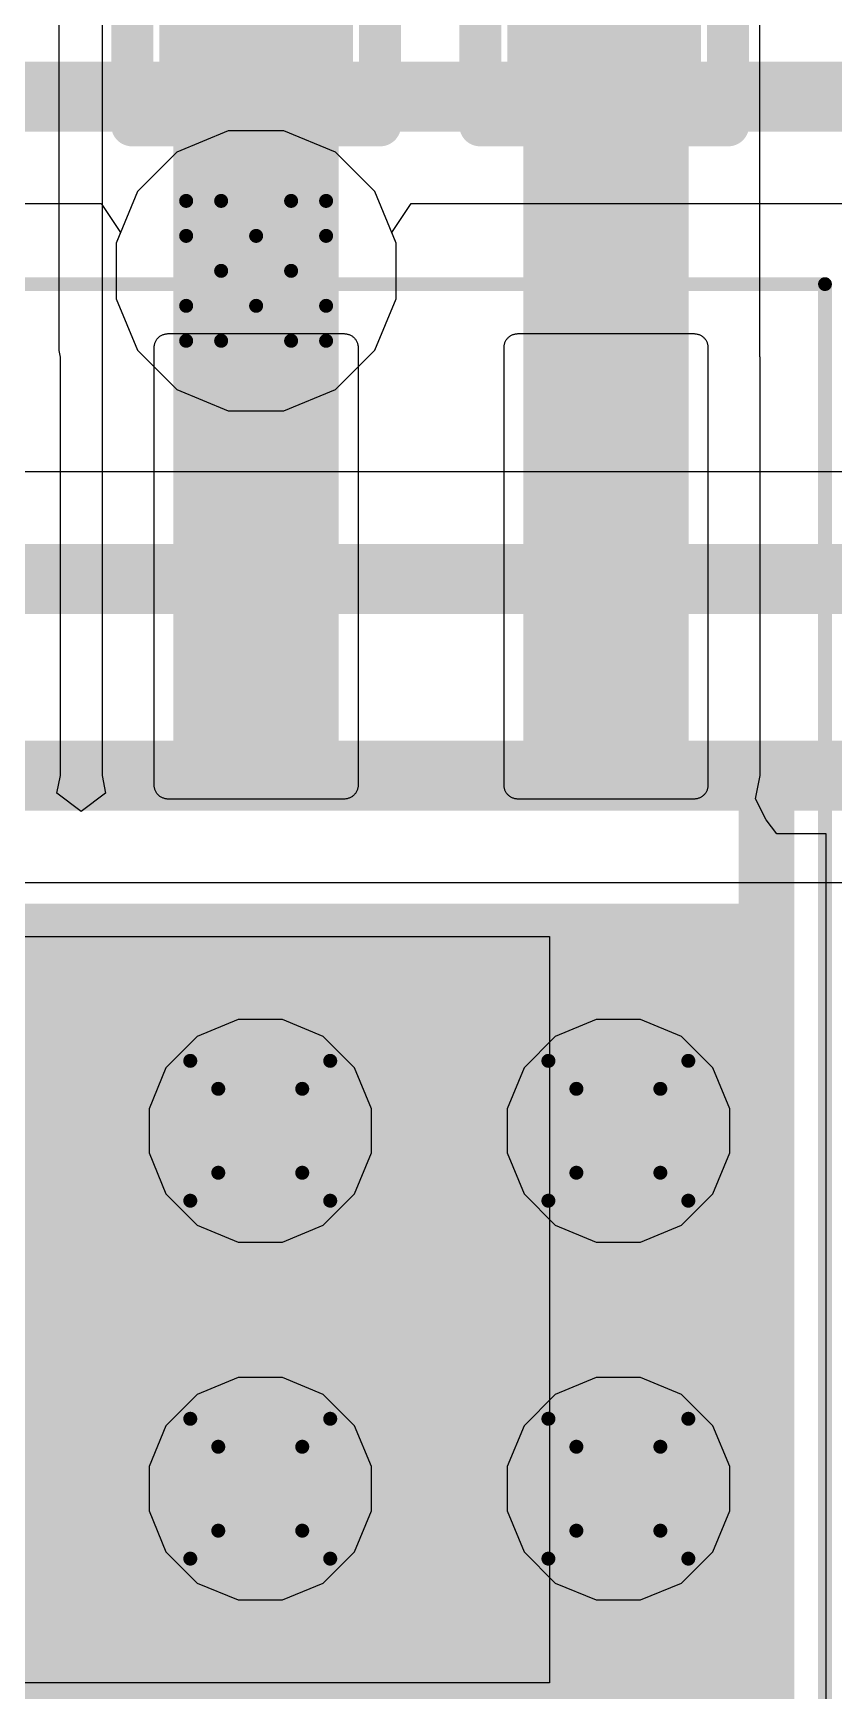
# Model space of a CAD drawing. Header units: inches. Extents: x -0.5 to 14, y -0.2 to 4.7.
# Drawn here: x 0.2917 to 0.4062, y 0.871 to 1.108 of the extents above; entities that cross this region are included whole.
import ezdxf

# ---------------------------------------------------------------- set-up
doc = ezdxf.new("R2010")
doc.units = ezdxf.units.IN
doc.header["$MEASUREMENT"] = 0
for name, color, linetype in [('Bottom Layer', 5, 'Continuous'), ('Bottom Solder', 6, 'Continuous'), ('Drill Drawing', 1, 'Continuous'), ('GND', 16, 'Continuous'), ('Mechanical 13', 56, 'Continuous'), ('Mechanical 15', 56, 'Continuous'), ('Multi-Layer', 9, 'Continuous'), ('Pad Holes', 156, 'Continuous'), ('POWER', 76, 'Continuous'), ('Top Layer', 1, 'Continuous'), ('Top Overlay', 2, 'Continuous'), ('Top Paste', 8, 'Continuous'), ('Top Solder', 216, 'Continuous'), ('Via Holes', 16, 'Continuous')]:
    doc.layers.add(name, color=color, linetype=linetype)

# ---------------------------------------------------------------- blocks, each defined once
blk = doc.blocks.new('C_0402_L_29')
at = {"layer": 'Top Layer'}
for points in [[(-0.02559, 0.00984), (-0.00984, 0.00984), (-0.00984, -0.00984), (-0.02559, -0.00984)], [(0.00984, 0.00984), (0.02559, 0.00984), (0.02559, -0.00985), (0.00984, -0.00985)]]:
    blk.add_hatch(color=1, dxfattribs=at).paths.add_polyline_path(points)
at = {"layer": 'Top Paste'}
for points in [[(-0.02559, 0.00984), (-0.00984, 0.00984), (-0.00984, -0.00984), (-0.02559, -0.00984)], [(0.00984, 0.00984), (0.02559, 0.00984), (0.02559, -0.00985), (0.00984, -0.00985)]]:
    blk.add_hatch(color=8, dxfattribs=at).paths.add_polyline_path(points)
at = {"layer": 'Top Solder'}
for points in [[(-0.02959, 0.01384), (-0.00584, 0.01384), (-0.00584, -0.01384), (-0.02959, -0.01384)], [(0.00584, 0.01384), (0.02959, 0.01384), (0.02959, -0.01385), (0.00584, -0.01385)]]:
    blk.add_hatch(color=216, dxfattribs=at).paths.add_polyline_path(points)
at = {"layer": 'Mechanical 15', "const_width": 0.001}
for points in [[(0, 0.00787), (0, -0.00787)], [(-0.00787, 0), (0.00787, 0)]]:
    blk.add_lwpolyline(points, dxfattribs=at)
at = {"layer": 'Mechanical 15'}
for points, const_width in [([(-0.00025, 0.00787, 1), (0.00025, 0.00787, 1)], 0.0005), ([(0.005, 0, 1), (-0.005, 0, 1)], 0.001), ([(-0.00812, 0, 1), (-0.00762, 0, 1)], 0.0005), ([(-0.00525, 0, 1), (-0.00475, 0, 1)], 0.0005), ([(0.00475, 0, 1), (0.00525, 0, 1)], 0.0005), ([(0.00762, 0, 1), (0.00812, 0, 1)], 0.0005), ([(-0.00025, -0.00787, 1), (0.00025, -0.00787, 1)], 0.0005)]:
    blk.add_lwpolyline(points, format="xyb", close=True, dxfattribs=dict(at, const_width=const_width))
at = {"layer": 'Top Overlay', "const_width": 0.006}
for points in [[(-0.03346, 0.01771), (-0.01, 0.01771)], [(-0.03346, 0.01771), (-0.03346, -0.01771)], [(0.01, 0.01771), (0.03346, 0.01771)], [(0.03346, 0.01771), (0.03346, -0.01772)], [(0, 0.006), (0, -0.006)], [(-0.03346, -0.01771), (-0.01, -0.01771)], [(-0.03346, -0.01771), (-0.03345, -0.01772)], [(0.01, -0.01771), (0.03346, -0.01771)]]:
    blk.add_lwpolyline(points, dxfattribs=at)
at = {"layer": 'Top Overlay', "const_width": 0.003}
for points in [[(-0.03496, 0.01771, 1), (-0.03196, 0.01771, 1)], [(-0.03496, 0.01771, 1), (-0.03196, 0.01771, 1)], [(-0.0115, 0.01771, 1), (-0.0085, 0.01771, 1)], [(0.0085, 0.01771, 1), (0.0115, 0.01771, 1)], [(0.03196, 0.01771, 1), (0.03496, 0.01771, 1)], [(0.03196, 0.01771, 1), (0.03496, 0.01771, 1)], [(-0.0015, 0.006, 1), (0.0015, 0.006, 1)], [(-0.0015, -0.006, 1), (0.0015, -0.006, 1)], [(-0.03496, -0.01771, 1), (-0.03196, -0.01771, 1)], [(-0.03496, -0.01771, 1), (-0.03196, -0.01771, 1)], [(-0.03496, -0.01771, 1), (-0.03196, -0.01771, 1)], [(-0.03495, -0.01772, 1), (-0.03195, -0.01772, 1)], [(-0.0115, -0.01771, 1), (-0.0085, -0.01771, 1)], [(0.0085, -0.01771, 1), (0.0115, -0.01771, 1)], [(0.03196, -0.01771, 1), (0.03496, -0.01771, 1)], [(0.03196, -0.01772, 1), (0.03496, -0.01772, 1)]]:
    blk.add_lwpolyline(points, format="xyb", close=True, dxfattribs=at)
blk = doc.blocks.new('VREG_LM5017MR_NOPB_30')
at = {"layer": 'Bottom Layer'}
h = blk.add_hatch(color=5, dxfattribs=at)
edge = h.paths.add_edge_path()
edge.add_arc((-0.02559, 0.07677), 0.00591, 0, 360)
h = blk.add_hatch(color=5, dxfattribs=at)
edge = h.paths.add_edge_path()
edge.add_arc((0.02559, 0.07677), 0.00591, 0, 360)
h = blk.add_hatch(color=5, dxfattribs=at)
edge = h.paths.add_edge_path()
edge.add_arc((-0.02559, 0.02559), 0.00591, 0, 360)
h = blk.add_hatch(color=5, dxfattribs=at)
edge = h.paths.add_edge_path()
edge.add_arc((0.02559, 0.02559), 0.00591, 0, 360)
at = {"layer": 'Bottom Solder'}
h = blk.add_hatch(color=6, dxfattribs=at)
edge = h.paths.add_edge_path()
edge.add_arc((-0.02559, 0.07677), 0.00991, 0, 360)
h = blk.add_hatch(color=6, dxfattribs=at)
edge = h.paths.add_edge_path()
edge.add_arc((0.02559, 0.07677), 0.00991, 0, 360)
h = blk.add_hatch(color=6, dxfattribs=at)
edge = h.paths.add_edge_path()
edge.add_arc((-0.02559, 0.02559), 0.00991, 0, 360)
h = blk.add_hatch(color=6, dxfattribs=at)
edge = h.paths.add_edge_path()
edge.add_arc((0.02559, 0.02559), 0.00991, 0, 360)
at = {"layer": 'GND'}
h = blk.add_hatch(color=16, dxfattribs=at)
edge = h.paths.add_edge_path()
edge.add_arc((-0.02559, 0.07677), 0.00591, 0, 360)
h = blk.add_hatch(color=16, dxfattribs=at)
edge = h.paths.add_edge_path()
edge.add_arc((0.02559, 0.07677), 0.00591, 0, 360)
h = blk.add_hatch(color=16, dxfattribs=at)
edge = h.paths.add_edge_path()
edge.add_arc((-0.02559, 0.02559), 0.00591, 0, 360)
h = blk.add_hatch(color=16, dxfattribs=at)
edge = h.paths.add_edge_path()
edge.add_arc((0.02559, 0.02559), 0.00591, 0, 360)
at = {"layer": 'Multi-Layer'}
h = blk.add_hatch(color=9, dxfattribs=at)
edge = h.paths.add_edge_path()
edge.add_arc((-0.02559, 0.07677), 0.00591, 0, 360)
h = blk.add_hatch(color=9, dxfattribs=at)
edge = h.paths.add_edge_path()
edge.add_arc((0.02559, 0.07677), 0.00591, 0, 360)
h = blk.add_hatch(color=9, dxfattribs=at)
edge = h.paths.add_edge_path()
edge.add_arc((-0.02559, 0.02559), 0.00591, 0, 360)
h = blk.add_hatch(color=9, dxfattribs=at)
edge = h.paths.add_edge_path()
edge.add_arc((0.02559, 0.02559), 0.00591, 0, 360)
at = {"layer": 'Pad Holes'}
h = blk.add_hatch(color=7, dxfattribs=at)
edge = h.paths.add_edge_path()
edge.add_arc((-0.02559, 0.07677), 0.00394, 0, 360)
h = blk.add_hatch(color=7, dxfattribs=at)
edge = h.paths.add_edge_path()
edge.add_arc((0.02559, 0.07677), 0.00394, 0, 360)
h = blk.add_hatch(color=7, dxfattribs=at)
edge = h.paths.add_edge_path()
edge.add_arc((-0.02559, 0.02559), 0.00394, 0, 360)
h = blk.add_hatch(color=7, dxfattribs=at)
edge = h.paths.add_edge_path()
edge.add_arc((0.02559, 0.02559), 0.00394, 0, 360)
at = {"layer": 'POWER'}
h = blk.add_hatch(color=76, dxfattribs=at)
edge = h.paths.add_edge_path()
edge.add_arc((-0.02559, 0.07677), 0.00591, 0, 360)
h = blk.add_hatch(color=76, dxfattribs=at)
edge = h.paths.add_edge_path()
edge.add_arc((0.02559, 0.07677), 0.00591, 0, 360)
h = blk.add_hatch(color=76, dxfattribs=at)
edge = h.paths.add_edge_path()
edge.add_arc((-0.02559, 0.02559), 0.00591, 0, 360)
h = blk.add_hatch(color=76, dxfattribs=at)
edge = h.paths.add_edge_path()
edge.add_arc((0.02559, 0.02559), 0.00591, 0, 360)
at = {"layer": 'Top Layer'}
blk.add_hatch(color=1, dxfattribs=at).paths.add_polyline_path([(-0.05807, 0.09646), (0.05807, 0.09646), (0.05807, -0.09646), (-0.05807, -0.09646)])
h = blk.add_hatch(color=1, dxfattribs=at)
edge = h.paths.add_edge_path()
edge.add_arc((-0.13622, 0.08622), 0.000591, 90, 180)
edge.add_line((-0.13681, 0.08622), (-0.13681, 0.06378))
edge.add_arc((-0.13622, 0.06378), 0.000591, 180, 270)
edge.add_line((-0.13622, 0.06319), (-0.07638, 0.06319))
edge.add_arc((-0.07638, 0.06378), 0.000591, 270, 360)
edge.add_line((-0.07579, 0.06378), (-0.07579, 0.08622))
edge.add_arc((-0.07638, 0.08622), 0.000591, 0, 90)
edge.add_line((-0.07638, 0.08681), (-0.13622, 0.08681))
h = blk.add_hatch(color=1, dxfattribs=at)
edge = h.paths.add_edge_path()
edge.add_arc((-0.02559, 0.07677), 0.00591, 0, 360)
h = blk.add_hatch(color=1, dxfattribs=at)
edge = h.paths.add_edge_path()
edge.add_arc((0.02559, 0.07677), 0.00591, 0, 360)
h = blk.add_hatch(color=1, dxfattribs=at)
edge = h.paths.add_edge_path()
edge.add_arc((-0.13622, 0.03622), 0.000591, 90, 180)
edge.add_line((-0.13681, 0.03622), (-0.13681, 0.01378))
edge.add_arc((-0.13622, 0.01378), 0.000591, 180, 270)
edge.add_line((-0.13622, 0.01319), (-0.07638, 0.01319))
edge.add_arc((-0.07638, 0.01378), 0.000591, 270, 360)
edge.add_line((-0.07579, 0.01378), (-0.07579, 0.03622))
edge.add_arc((-0.07638, 0.03622), 0.000591, 0, 90)
edge.add_line((-0.07638, 0.03681), (-0.13622, 0.03681))
h = blk.add_hatch(color=1, dxfattribs=at)
edge = h.paths.add_edge_path()
edge.add_arc((-0.02559, 0.02559), 0.00591, 0, 360)
h = blk.add_hatch(color=1, dxfattribs=at)
edge = h.paths.add_edge_path()
edge.add_arc((0.02559, 0.02559), 0.00591, 0, 360)
at = {"layer": 'Top Paste'}
h = blk.add_hatch(color=8, dxfattribs=at)
edge = h.paths.add_edge_path()
edge.add_arc((-0.13622, 0.08622), 0.000591, 90, 180)
edge.add_line((-0.13681, 0.08622), (-0.13681, 0.06378))
edge.add_arc((-0.13622, 0.06378), 0.000591, 180, 270)
edge.add_line((-0.13622, 0.06319), (-0.07638, 0.06319))
edge.add_arc((-0.07638, 0.06378), 0.000591, 270, 360)
edge.add_line((-0.07579, 0.06378), (-0.07579, 0.08622))
edge.add_arc((-0.07638, 0.08622), 0.000591, 0, 90)
edge.add_line((-0.07638, 0.08681), (-0.13622, 0.08681))
h = blk.add_hatch(color=8, dxfattribs=at)
edge = h.paths.add_edge_path()
edge.add_arc((-0.13622, 0.03622), 0.000591, 90, 180)
edge.add_line((-0.13681, 0.03622), (-0.13681, 0.01378))
edge.add_arc((-0.13622, 0.01378), 0.000591, 180, 270)
edge.add_line((-0.13622, 0.01319), (-0.07638, 0.01319))
edge.add_arc((-0.07638, 0.01378), 0.000591, 270, 360)
edge.add_line((-0.07579, 0.01378), (-0.07579, 0.03622))
edge.add_arc((-0.07638, 0.03622), 0.000591, 0, 90)
edge.add_line((-0.07638, 0.03681), (-0.13622, 0.03681))
at = {"layer": 'Top Solder'}
h = blk.add_hatch(color=216, dxfattribs=at)
edge = h.paths.add_edge_path()
edge.add_arc((-0.02559, 0.07677), 0.00991, 0, 360)
h = blk.add_hatch(color=216, dxfattribs=at)
edge = h.paths.add_edge_path()
edge.add_arc((0.02559, 0.07677), 0.00991, 0, 360)
h = blk.add_hatch(color=216, dxfattribs=at)
edge = h.paths.add_edge_path()
edge.add_arc((-0.02559, 0.02559), 0.00991, 0, 360)
h = blk.add_hatch(color=216, dxfattribs=at)
edge = h.paths.add_edge_path()
edge.add_arc((0.02559, 0.02559), 0.00991, 0, 360)
at = {"layer": 'Mechanical 13', "const_width": 0.005}
for points in [[(-0.07677, -0.09646), (-0.07677, 0.09646)], [(0.07677, 0.09646), (-0.07677, 0.09646)]]:
    blk.add_lwpolyline(points, dxfattribs=at)
at = {"layer": 'Mechanical 13'}
for points, const_width in [([(-0.07802, 0.09646, 1), (-0.07552, 0.09646, 1)], 0.0025), ([(-0.07802, 0.09646, 1), (-0.07552, 0.09646, 1)], 0.0025), ([(-0.14842, 0.0751, 1), (-0.15629, 0.0751, 1)], 0.00787), ([(-0.15826, 0.0751, 1), (-0.15432, 0.0751, 1)], 0.00394), ([(-0.15039, 0.0751, 1), (-0.14645, 0.0751, 1)], 0.00394)]:
    blk.add_lwpolyline(points, format="xyb", close=True, dxfattribs=dict(at, const_width=const_width))
at = {"layer": 'Mechanical 15', "const_width": 0.00197}
for points in [[(0.14665, 0.1063), (-0.14665, 0.1063)], [(-0.14665, -0.1063), (-0.14665, 0.1063)]]:
    blk.add_lwpolyline(points, dxfattribs=at)
at = {"layer": 'Mechanical 15', "const_width": 0.000984}
blk.add_lwpolyline([(-0.14715, 0.1063, 1), (-0.14616, 0.1063, 1)], format="xyb", close=True, dxfattribs=at)
blk.add_lwpolyline([(-0.14715, 0.1063, 1), (-0.14616, 0.1063, 1)], format="xyb", close=True, dxfattribs=at)
at = {"layer": 'Top Overlay', "const_width": 0.005}
blk.add_lwpolyline([(0.07677, 0.09941), (-0.07677, 0.09941)], dxfattribs=at)
at = {"layer": 'Top Overlay'}
for points, const_width in [([(-0.07802, 0.09941, 1), (-0.07552, 0.09941, 1)], 0.0025), ([(-0.14842, 0.0751, 1), (-0.15629, 0.0751, 1)], 0.00787), ([(-0.15826, 0.0751, 1), (-0.15432, 0.0751, 1)], 0.00394), ([(-0.15039, 0.0751, 1), (-0.14645, 0.0751, 1)], 0.00394)]:
    blk.add_lwpolyline(points, format="xyb", close=True, dxfattribs=dict(at, const_width=const_width))
at = {"layer": 'Top Paste'}
for p, q in [((-0.05335, -0.06693), (-0.05335, 0.06693)), ((-0.05335, 0.06693), (0.05335, 0.06693)), ((0.05335, 0.06693), (0.05335, -0.06693))]:
    blk.add_line(p, q, dxfattribs=at)
at = {"layer": 'Top Solder'}
for p, q in [((-0.13957, 0.0876), (-0.13956, 0.0877)), ((-0.13956, 0.0878), (-0.13954, 0.08791)), ((-0.13956, 0.0877), (-0.13956, 0.0878)), ((-0.13954, 0.08791), (-0.13952, 0.08801)), ((-0.13952, 0.08801), (-0.1395, 0.08811)), ((-0.1395, 0.08811), (-0.13947, 0.08821)), ((-0.13947, 0.08821), (-0.13944, 0.0883)), ((-0.13944, 0.0883), (-0.1394, 0.0884)), ((-0.1394, 0.0884), (-0.13935, 0.08849)), ((-0.13935, 0.08849), (-0.1393, 0.08858)), ((-0.1393, 0.08858), (-0.13925, 0.08867)), ((-0.13925, 0.08867), (-0.13919, 0.08876)), ((-0.13919, 0.08876), (-0.13913, 0.08884)), ((-0.13913, 0.08884), (-0.13906, 0.08892)), ((-0.13906, 0.08892), (-0.13899, 0.08899)), ((-0.13899, 0.08899), (-0.13892, 0.08906)), ((-0.13892, 0.08906), (-0.13884, 0.08913)), ((-0.13884, 0.08913), (-0.13876, 0.08919)), ((-0.13876, 0.08919), (-0.13867, 0.08925)), ((-0.13867, 0.08925), (-0.13858, 0.0893)), ((-0.13858, 0.0893), (-0.13849, 0.08935)), ((-0.13849, 0.08935), (-0.1384, 0.0894)), ((-0.1384, 0.0894), (-0.1383, 0.08944)), ((-0.1383, 0.08944), (-0.13821, 0.08947)), ((-0.13821, 0.08947), (-0.13811, 0.0895)), ((-0.13811, 0.0895), (-0.13801, 0.08952)), ((-0.13801, 0.08952), (-0.13791, 0.08954)), ((-0.13791, 0.08954), (-0.1378, 0.08956)), ((-0.1378, 0.08956), (-0.1377, 0.08956)), ((-0.1377, 0.08956), (-0.1376, 0.08957)), ((-0.1376, 0.08957), (-0.075, 0.08957)), ((-0.075, 0.08957), (-0.0749, 0.08956)), ((-0.0749, 0.08956), (-0.07479, 0.08956)), ((-0.07479, 0.08956), (-0.07469, 0.08954)), ((-0.07469, 0.08954), (-0.07459, 0.08952)), ((-0.07459, 0.08952), (-0.07449, 0.0895)), ((-0.07449, 0.0895), (-0.07439, 0.08947)), ((-0.07439, 0.08947), (-0.07429, 0.08944)), ((-0.07429, 0.08944), (-0.0742, 0.0894)), ((-0.0742, 0.0894), (-0.07411, 0.08935)), ((-0.07411, 0.08935), (-0.07402, 0.0893)), ((-0.07402, 0.0893), (-0.07393, 0.08925)), ((-0.07393, 0.08925), (-0.07384, 0.08919)), ((-0.07384, 0.08919), (-0.07376, 0.08913)), ((-0.07376, 0.08913), (-0.07368, 0.08906)), ((-0.07368, 0.08906), (-0.07361, 0.08899)), ((-0.07361, 0.08899), (-0.07354, 0.08892)), ((-0.07354, 0.08892), (-0.07347, 0.08884)), ((-0.07347, 0.08884), (-0.07341, 0.08876)), ((-0.07341, 0.08876), (-0.07335, 0.08867)), ((-0.07335, 0.08867), (-0.0733, 0.08858)), ((-0.0733, 0.08858), (-0.07325, 0.08849)), ((-0.07325, 0.08849), (-0.0732, 0.0884)), ((-0.0732, 0.0884), (-0.07316, 0.0883)), ((-0.07316, 0.0883), (-0.07313, 0.08821)), ((-0.07313, 0.08821), (-0.0731, 0.08811)), ((-0.0731, 0.08811), (-0.07307, 0.08801)), ((-0.07307, 0.08801), (-0.07306, 0.08791)), ((-0.07306, 0.08791), (-0.07304, 0.0878)), ((-0.07304, 0.0878), (-0.07303, 0.0877)), ((-0.07303, 0.0877), (-0.07303, 0.0876)), ((-0.13957, 0.0624), (-0.13957, 0.0876)), ((-0.07303, 0.0876), (-0.07303, 0.0624)), ((-0.05335, -0.06693), (-0.05335, 0.06693)), ((-0.05335, 0.06693), (0.05335, 0.06693)), ((0.05335, 0.06693), (0.05335, -0.06693)), ((-0.13956, 0.0623), (-0.13957, 0.0624)), ((-0.13956, 0.0622), (-0.13956, 0.0623)), ((-0.13954, 0.06209), (-0.13956, 0.0622)), ((-0.13952, 0.06199), (-0.13954, 0.06209)), ((-0.1395, 0.06189), (-0.13952, 0.06199)), ((-0.13947, 0.06179), (-0.1395, 0.06189)), ((-0.13944, 0.0617), (-0.13947, 0.06179)), ((-0.1394, 0.0616), (-0.13944, 0.0617)), ((-0.07316, 0.0617), (-0.0732, 0.0616)), ((-0.07313, 0.06179), (-0.07316, 0.0617)), ((-0.0731, 0.06189), (-0.07313, 0.06179)), ((-0.07307, 0.06199), (-0.0731, 0.06189)), ((-0.07306, 0.06209), (-0.07307, 0.06199)), ((-0.07304, 0.0622), (-0.07306, 0.06209)), ((-0.07303, 0.0623), (-0.07304, 0.0622)), ((-0.07303, 0.0624), (-0.07303, 0.0623)), ((-0.13935, 0.06151), (-0.1394, 0.0616)), ((-0.1393, 0.06142), (-0.13935, 0.06151)), ((-0.13925, 0.06133), (-0.1393, 0.06142)), ((-0.13919, 0.06124), (-0.13925, 0.06133)), ((-0.13913, 0.06116), (-0.13919, 0.06124)), ((-0.13906, 0.06108), (-0.13913, 0.06116)), ((-0.13899, 0.06101), (-0.13906, 0.06108)), ((-0.13892, 0.06094), (-0.13899, 0.06101)), ((-0.13884, 0.06087), (-0.13892, 0.06094)), ((-0.13876, 0.06081), (-0.13884, 0.06087)), ((-0.13867, 0.06075), (-0.13876, 0.06081)), ((-0.13858, 0.0607), (-0.13867, 0.06075)), ((-0.13849, 0.06065), (-0.13858, 0.0607)), ((-0.1384, 0.0606), (-0.13849, 0.06065)), ((-0.1383, 0.06056), (-0.1384, 0.0606)), ((-0.13821, 0.06053), (-0.1383, 0.06056)), ((-0.13811, 0.0605), (-0.13821, 0.06053)), ((-0.13801, 0.06048), (-0.13811, 0.0605)), ((-0.13791, 0.06046), (-0.13801, 0.06048)), ((-0.1378, 0.06044), (-0.13791, 0.06046)), ((-0.1377, 0.06044), (-0.1378, 0.06044)), ((-0.1376, 0.06043), (-0.1377, 0.06044)), ((-0.075, 0.06043), (-0.1376, 0.06043)), ((-0.0749, 0.06044), (-0.075, 0.06043)), ((-0.07479, 0.06044), (-0.0749, 0.06044)), ((-0.07469, 0.06046), (-0.07479, 0.06044)), ((-0.07459, 0.06048), (-0.07469, 0.06046)), ((-0.07449, 0.0605), (-0.07459, 0.06048)), ((-0.07439, 0.06053), (-0.07449, 0.0605)), ((-0.07429, 0.06056), (-0.07439, 0.06053)), ((-0.0742, 0.0606), (-0.07429, 0.06056)), ((-0.07411, 0.06065), (-0.0742, 0.0606)), ((-0.07402, 0.0607), (-0.07411, 0.06065)), ((-0.07393, 0.06075), (-0.07402, 0.0607)), ((-0.07384, 0.06081), (-0.07393, 0.06075)), ((-0.07376, 0.06087), (-0.07384, 0.06081)), ((-0.07368, 0.06094), (-0.07376, 0.06087)), ((-0.07361, 0.06101), (-0.07368, 0.06094)), ((-0.07354, 0.06108), (-0.07361, 0.06101)), ((-0.07347, 0.06116), (-0.07354, 0.06108)), ((-0.07341, 0.06124), (-0.07347, 0.06116)), ((-0.07335, 0.06133), (-0.07341, 0.06124)), ((-0.0733, 0.06142), (-0.07335, 0.06133)), ((-0.07325, 0.06151), (-0.0733, 0.06142)), ((-0.0732, 0.0616), (-0.07325, 0.06151)), ((-0.13954, 0.03791), (-0.13952, 0.03801)), ((-0.13952, 0.03801), (-0.1395, 0.03811)), ((-0.1395, 0.03811), (-0.13947, 0.03821)), ((-0.13947, 0.03821), (-0.13944, 0.0383)), ((-0.13944, 0.0383), (-0.1394, 0.0384)), ((-0.1394, 0.0384), (-0.13935, 0.03849)), ((-0.13935, 0.03849), (-0.1393, 0.03858)), ((-0.1393, 0.03858), (-0.13925, 0.03867)), ((-0.13925, 0.03867), (-0.13919, 0.03876)), ((-0.13919, 0.03876), (-0.13913, 0.03884)), ((-0.13913, 0.03884), (-0.13906, 0.03892)), ((-0.13906, 0.03892), (-0.13899, 0.03899)), ((-0.13899, 0.03899), (-0.13892, 0.03906)), ((-0.13892, 0.03906), (-0.13884, 0.03913)), ((-0.13884, 0.03913), (-0.13876, 0.03919)), ((-0.13876, 0.03919), (-0.13867, 0.03925)), ((-0.13867, 0.03925), (-0.13858, 0.0393)), ((-0.13858, 0.0393), (-0.13849, 0.03935)), ((-0.13849, 0.03935), (-0.1384, 0.0394)), ((-0.1384, 0.0394), (-0.1383, 0.03944)), ((-0.1383, 0.03944), (-0.13821, 0.03947)), ((-0.13821, 0.03947), (-0.13811, 0.0395)), ((-0.13811, 0.0395), (-0.13801, 0.03952)), ((-0.13801, 0.03952), (-0.13791, 0.03954)), ((-0.13791, 0.03954), (-0.1378, 0.03956)), ((-0.1378, 0.03956), (-0.1377, 0.03956)), ((-0.1377, 0.03956), (-0.1376, 0.03957)), ((-0.1376, 0.03957), (-0.075, 0.03957)), ((-0.075, 0.03957), (-0.0749, 0.03956)), ((-0.0749, 0.03956), (-0.07479, 0.03956)), ((-0.07479, 0.03956), (-0.07469, 0.03954)), ((-0.07469, 0.03954), (-0.07459, 0.03952)), ((-0.07459, 0.03952), (-0.07449, 0.0395)), ((-0.07449, 0.0395), (-0.07439, 0.03947)), ((-0.07439, 0.03947), (-0.07429, 0.03944)), ((-0.07429, 0.03944), (-0.0742, 0.0394)), ((-0.0742, 0.0394), (-0.07411, 0.03935)), ((-0.07411, 0.03935), (-0.07402, 0.0393)), ((-0.07402, 0.0393), (-0.07393, 0.03925)), ((-0.07393, 0.03925), (-0.07384, 0.03919)), ((-0.07384, 0.03919), (-0.07376, 0.03913)), ((-0.07376, 0.03913), (-0.07368, 0.03906)), ((-0.07368, 0.03906), (-0.07361, 0.03899)), ((-0.07361, 0.03899), (-0.07354, 0.03892)), ((-0.07354, 0.03892), (-0.07347, 0.03884)), ((-0.07347, 0.03884), (-0.07341, 0.03876)), ((-0.07341, 0.03876), (-0.07335, 0.03867)), ((-0.07335, 0.03867), (-0.0733, 0.03858)), ((-0.0733, 0.03858), (-0.07325, 0.03849)), ((-0.07325, 0.03849), (-0.0732, 0.0384)), ((-0.0732, 0.0384), (-0.07316, 0.0383)), ((-0.07316, 0.0383), (-0.07313, 0.03821)), ((-0.07313, 0.03821), (-0.0731, 0.03811)), ((-0.0731, 0.03811), (-0.07307, 0.03801)), ((-0.07307, 0.03801), (-0.07306, 0.03791)), ((-0.13957, 0.0376), (-0.13956, 0.0377)), ((-0.13957, 0.0124), (-0.13957, 0.0376)), ((-0.13956, 0.0378), (-0.13954, 0.03791)), ((-0.13956, 0.0377), (-0.13956, 0.0378)), ((-0.07306, 0.03791), (-0.07304, 0.0378)), ((-0.07304, 0.0378), (-0.07303, 0.0377)), ((-0.07303, 0.0377), (-0.07303, 0.0376)), ((-0.07303, 0.0376), (-0.07303, 0.0124)), ((-0.13956, 0.0123), (-0.13957, 0.0124)), ((-0.13956, 0.0122), (-0.13956, 0.0123)), ((-0.13954, 0.01209), (-0.13956, 0.0122)), ((-0.13952, 0.01199), (-0.13954, 0.01209)), ((-0.1395, 0.01189), (-0.13952, 0.01199)), ((-0.13947, 0.01179), (-0.1395, 0.01189)), ((-0.0731, 0.01189), (-0.07313, 0.01179)), ((-0.07307, 0.01199), (-0.0731, 0.01189)), ((-0.07306, 0.01209), (-0.07307, 0.01199)), ((-0.07304, 0.0122), (-0.07306, 0.01209)), ((-0.07303, 0.0123), (-0.07304, 0.0122)), ((-0.07303, 0.0124), (-0.07303, 0.0123)), ((-0.13944, 0.0117), (-0.13947, 0.01179)), ((-0.1394, 0.0116), (-0.13944, 0.0117)), ((-0.13935, 0.01151), (-0.1394, 0.0116)), ((-0.1393, 0.01142), (-0.13935, 0.01151)), ((-0.13925, 0.01133), (-0.1393, 0.01142)), ((-0.13919, 0.01124), (-0.13925, 0.01133)), ((-0.13913, 0.01116), (-0.13919, 0.01124)), ((-0.13906, 0.01108), (-0.13913, 0.01116)), ((-0.13899, 0.01101), (-0.13906, 0.01108)), ((-0.13892, 0.01094), (-0.13899, 0.01101)), ((-0.13884, 0.01087), (-0.13892, 0.01094)), ((-0.13876, 0.01081), (-0.13884, 0.01087)), ((-0.13867, 0.01075), (-0.13876, 0.01081)), ((-0.13858, 0.0107), (-0.13867, 0.01075)), ((-0.13849, 0.01065), (-0.13858, 0.0107)), ((-0.1384, 0.0106), (-0.13849, 0.01065)), ((-0.1383, 0.01056), (-0.1384, 0.0106)), ((-0.13821, 0.01053), (-0.1383, 0.01056)), ((-0.13811, 0.0105), (-0.13821, 0.01053)), ((-0.13801, 0.01048), (-0.13811, 0.0105)), ((-0.13791, 0.01046), (-0.13801, 0.01048)), ((-0.1378, 0.01044), (-0.13791, 0.01046)), ((-0.1377, 0.01044), (-0.1378, 0.01044)), ((-0.1376, 0.01043), (-0.1377, 0.01044)), ((-0.075, 0.01043), (-0.1376, 0.01043)), ((-0.0749, 0.01044), (-0.075, 0.01043)), ((-0.07479, 0.01044), (-0.0749, 0.01044)), ((-0.07469, 0.01046), (-0.07479, 0.01044)), ((-0.07459, 0.01048), (-0.07469, 0.01046)), ((-0.07449, 0.0105), (-0.07459, 0.01048)), ((-0.07439, 0.01053), (-0.07449, 0.0105)), ((-0.07429, 0.01056), (-0.07439, 0.01053)), ((-0.0742, 0.0106), (-0.07429, 0.01056)), ((-0.07411, 0.01065), (-0.0742, 0.0106)), ((-0.07402, 0.0107), (-0.07411, 0.01065)), ((-0.07393, 0.01075), (-0.07402, 0.0107)), ((-0.07384, 0.01081), (-0.07393, 0.01075)), ((-0.07376, 0.01087), (-0.07384, 0.01081)), ((-0.07368, 0.01094), (-0.07376, 0.01087)), ((-0.07361, 0.01101), (-0.07368, 0.01094)), ((-0.07354, 0.01108), (-0.07361, 0.01101)), ((-0.07347, 0.01116), (-0.07354, 0.01108)), ((-0.07341, 0.01124), (-0.07347, 0.01116)), ((-0.07335, 0.01133), (-0.07341, 0.01124)), ((-0.0733, 0.01142), (-0.07335, 0.01133)), ((-0.07325, 0.01151), (-0.0733, 0.01142)), ((-0.0732, 0.0116), (-0.07325, 0.01151)), ((-0.07316, 0.0117), (-0.0732, 0.0116)), ((-0.07313, 0.01179), (-0.07316, 0.0117))]:
    blk.add_line(p, q, dxfattribs=at)
blk = doc.blocks.new('C_0402_L_41')
at = {"layer": 'Top Layer'}
for points in [[(-0.02559, 0.00984), (-0.00984, 0.00984), (-0.00984, -0.00984), (-0.02559, -0.00984)], [(0.00984, 0.00984), (0.02559, 0.00984), (0.02559, -0.00985), (0.00984, -0.00985)]]:
    blk.add_hatch(color=1, dxfattribs=at).paths.add_polyline_path(points)
at = {"layer": 'Top Paste'}
for points in [[(-0.02559, 0.00984), (-0.00984, 0.00984), (-0.00984, -0.00984), (-0.02559, -0.00984)], [(0.00984, 0.00984), (0.02559, 0.00984), (0.02559, -0.00985), (0.00984, -0.00985)]]:
    blk.add_hatch(color=8, dxfattribs=at).paths.add_polyline_path(points)
at = {"layer": 'Top Solder'}
for points in [[(-0.02959, 0.01384), (-0.00584, 0.01384), (-0.00584, -0.01384), (-0.02959, -0.01384)], [(0.00584, 0.01384), (0.02959, 0.01384), (0.02959, -0.01385), (0.00584, -0.01385)]]:
    blk.add_hatch(color=216, dxfattribs=at).paths.add_polyline_path(points)
at = {"layer": 'Mechanical 15', "const_width": 0.001}
for points in [[(0, -0.00787), (0, 0.00787)], [(0.00787, 0), (-0.00787, 0)]]:
    blk.add_lwpolyline(points, dxfattribs=at)
at = {"layer": 'Mechanical 15'}
for points, const_width in [([(-0.00025, 0.00787, 1), (0.00025, 0.00787, 1)], 0.0005), ([(0.005, 0, 1), (-0.005, 0, 1)], 0.001), ([(-0.00812, 0, 1), (-0.00762, 0, 1)], 0.0005), ([(-0.00525, 0, 1), (-0.00475, 0, 1)], 0.0005), ([(0.00475, 0, 1), (0.00525, 0, 1)], 0.0005), ([(0.00762, 0, 1), (0.00812, 0, 1)], 0.0005), ([(-0.00025, -0.00787, 1), (0.00025, -0.00787, 1)], 0.0005)]:
    blk.add_lwpolyline(points, format="xyb", close=True, dxfattribs=dict(at, const_width=const_width))
at = {"layer": 'Top Overlay', "const_width": 0.006}
for points in [[(-0.01, 0.01771), (-0.03346, 0.01771)], [(-0.03346, -0.01771), (-0.03346, 0.01771)], [(0.03346, 0.01771), (0.01, 0.01771)], [(0.03346, -0.01772), (0.03346, 0.01771)], [(0, -0.006), (0, 0.006)], [(-0.01, -0.01771), (-0.03346, -0.01771)], [(-0.03345, -0.01772), (-0.03346, -0.01771)], [(0.03346, -0.01771), (0.01, -0.01771)]]:
    blk.add_lwpolyline(points, dxfattribs=at)
at = {"layer": 'Top Overlay', "const_width": 0.003}
for points in [[(-0.03496, 0.01771, 1), (-0.03196, 0.01771, 1)], [(-0.03496, 0.01771, 1), (-0.03196, 0.01771, 1)], [(-0.0115, 0.01771, 1), (-0.0085, 0.01771, 1)], [(0.0085, 0.01771, 1), (0.0115, 0.01771, 1)], [(0.03196, 0.01771, 1), (0.03496, 0.01771, 1)], [(0.03196, 0.01771, 1), (0.03496, 0.01771, 1)], [(-0.0015, 0.006, 1), (0.0015, 0.006, 1)], [(-0.0015, -0.006, 1), (0.0015, -0.006, 1)], [(-0.03496, -0.01771, 1), (-0.03196, -0.01771, 1)], [(-0.03496, -0.01771, 1), (-0.03196, -0.01771, 1)], [(-0.03496, -0.01771, 1), (-0.03196, -0.01771, 1)], [(-0.03495, -0.01772, 1), (-0.03195, -0.01772, 1)], [(-0.0115, -0.01771, 1), (-0.0085, -0.01771, 1)], [(0.0085, -0.01771, 1), (0.0115, -0.01771, 1)], [(0.03196, -0.01771, 1), (0.03496, -0.01771, 1)], [(0.03196, -0.01772, 1), (0.03496, -0.01772, 1)]]:
    blk.add_lwpolyline(points, format="xyb", close=True, dxfattribs=at)

msp = doc.modelspace()

# ---------------------------------------------------------------- hatches: boundary and pattern name
at = {"layer": 'Bottom Layer'}
h = msp.add_hatch(color=5, dxfattribs=at)
edge = h.paths.add_edge_path()
edge.add_arc((0.3236, 1.07405), 0.01, 0, 360)
at = {"layer": 'GND'}
h = msp.add_hatch(color=16, dxfattribs=at)
edge = h.paths.add_edge_path()
edge.add_arc((0.3236, 1.07405), 0.01, 0, 360)
at = {"layer": 'POWER'}
h = msp.add_hatch(color=76, dxfattribs=at)
edge = h.paths.add_edge_path()
edge.add_arc((0.3236, 1.07405), 0.01, 0, 360)
at = {"layer": 'Top Layer'}
for points in [[(0.31179, 1.0318), (0.33541, 1.0318), (0.33541, 1.11847), (0.31179, 1.11847)], [(0.36179, 1.0318), (0.38541, 1.0318), (0.38541, 1.11846), (0.36179, 1.11846)]]:
    msp.add_hatch(color=1, dxfattribs=at).paths.add_polyline_path(points)
h = msp.add_hatch(color=1, dxfattribs=at)
edge = h.paths.add_edge_path()
edge.add_arc((0.3236, 1.07405), 0.01, 0, 360)
at = {"layer": 'Via Holes'}
h = msp.add_hatch(color=7, dxfattribs=at)
edge = h.paths.add_edge_path()
edge.add_arc((0.3236, 1.07405), 0.005, 0, 360)

# ---------------------------------------------------------------- linework, layer by layer
at = {"layer": 'Bottom Layer'}
for p, q in [((-0.01474, 1.08367), (0.30144, 1.08367)), ((0.30144, 1.08367), (0.30421, 1.07952)), ((0.34298, 1.07952), (0.34576, 1.08367)), ((0.34576, 1.08367), (0.41144, 1.08367)), ((0.30421, 1.07952), (0.3036, 1.07803)), ((0.3436, 1.07803), (0.34298, 1.07952)), ((0.3036, 1.07803), (0.3036, 1.07007)), ((0.3436, 1.07007), (0.3436, 1.07803)), ((0.3036, 1.07007), (0.30664, 1.06272)), ((0.34055, 1.06272), (0.3436, 1.07007)), ((0.30664, 1.06272), (0.31227, 1.0571)), ((0.33493, 1.0571), (0.34055, 1.06272)), ((0.31227, 1.0571), (0.31962, 1.05405)), ((0.32758, 1.05405), (0.33493, 1.0571)), ((0.31962, 1.05405), (0.32758, 1.05405)), ((0.46401, 1.04529), (0.14834, 1.04529)), ((0.12463, 0.98658), (0.44938, 0.98658)), ((0.32103, 0.96699), (0.31518, 0.96457)), ((0.32736, 0.96699), (0.32103, 0.96699)), ((0.3332, 0.96457), (0.32736, 0.96699)), ((0.37221, 0.96699), (0.36636, 0.96457)), ((0.37854, 0.96699), (0.37221, 0.96699)), ((0.38438, 0.96457), (0.37854, 0.96699)), ((0.31518, 0.96457), (0.31071, 0.9601)), ((0.33768, 0.9601), (0.3332, 0.96457)), ((0.36636, 0.96457), (0.36189, 0.9601)), ((0.38886, 0.9601), (0.38438, 0.96457)), ((0.31071, 0.9601), (0.30829, 0.95425)), ((0.3401, 0.95425), (0.33768, 0.9601)), ((0.36189, 0.9601), (0.35947, 0.95425)), ((0.39128, 0.95425), (0.38886, 0.9601)), ((0.30829, 0.95425), (0.30829, 0.94792)), ((0.3401, 0.94792), (0.3401, 0.95425)), ((0.35947, 0.95425), (0.35947, 0.94792)), ((0.39128, 0.94792), (0.39128, 0.95425)), ((0.30829, 0.94792), (0.31071, 0.94208)), ((0.33768, 0.94208), (0.3401, 0.94792)), ((0.35947, 0.94792), (0.36189, 0.94208)), ((0.38886, 0.94208), (0.39128, 0.94792)), ((0.31071, 0.94208), (0.31518, 0.9376)), ((0.3332, 0.9376), (0.33768, 0.94208)), ((0.36189, 0.94208), (0.36636, 0.9376)), ((0.38438, 0.9376), (0.38886, 0.94208)), ((0.31518, 0.9376), (0.32103, 0.93518)), ((0.32736, 0.93518), (0.3332, 0.9376)), ((0.36636, 0.9376), (0.37221, 0.93518)), ((0.37854, 0.93518), (0.38438, 0.9376)), ((0.32103, 0.93518), (0.32736, 0.93518)), ((0.37221, 0.93518), (0.37854, 0.93518)), ((0.32103, 0.91581), (0.31518, 0.91339)), ((0.32736, 0.91581), (0.32103, 0.91581)), ((0.3332, 0.91339), (0.32736, 0.91581)), ((0.37221, 0.91581), (0.36636, 0.91339)), ((0.37854, 0.91581), (0.37221, 0.91581)), ((0.38438, 0.91339), (0.37854, 0.91581)), ((0.31518, 0.91339), (0.31071, 0.90892)), ((0.33768, 0.90892), (0.3332, 0.91339)), ((0.36636, 0.91339), (0.36189, 0.90892)), ((0.38886, 0.90892), (0.38438, 0.91339)), ((0.31071, 0.90892), (0.30829, 0.90307)), ((0.3401, 0.90307), (0.33768, 0.90892)), ((0.36189, 0.90892), (0.35947, 0.90307)), ((0.39128, 0.90307), (0.38886, 0.90892)), ((0.30829, 0.90307), (0.30829, 0.89674)), ((0.3401, 0.89674), (0.3401, 0.90307)), ((0.35947, 0.90307), (0.35947, 0.89674)), ((0.39128, 0.89674), (0.39128, 0.90307)), ((0.30829, 0.89674), (0.31071, 0.8909)), ((0.33768, 0.8909), (0.3401, 0.89674)), ((0.35947, 0.89674), (0.36189, 0.8909)), ((0.38886, 0.8909), (0.39128, 0.89674)), ((0.31071, 0.8909), (0.31518, 0.88642)), ((0.3332, 0.88642), (0.33768, 0.8909)), ((0.36189, 0.8909), (0.36636, 0.88642)), ((0.38438, 0.88642), (0.38886, 0.8909)), ((0.31518, 0.88642), (0.32103, 0.884)), ((0.32736, 0.884), (0.3332, 0.88642)), ((0.36636, 0.88642), (0.37221, 0.884)), ((0.37854, 0.884), (0.38438, 0.88642)), ((0.32103, 0.884), (0.32736, 0.884)), ((0.37221, 0.884), (0.37854, 0.884))]:
    msp.add_line(p, q, dxfattribs=at)
at = {"layer": 'Bottom Layer', "const_width": 0.01}
for points in [[(-0.02107, 1.09897), (0.41144, 1.09897)], [(0.13535, 1.03), (0.477, 1.03)], [(0.11164, 1.00187), (0.45572, 1.00187)]]:
    msp.add_lwpolyline(points, dxfattribs=at)
at = {"layer": 'Drill Drawing', "const_width": 0.002}
for points in [[(0.3136, 1.07905), (0.3136, 1.08405)], [(0.3136, 1.08405), (0.3186, 1.08405)], [(0.3186, 1.08405), (0.3236, 1.07905)], [(0.3236, 1.07905), (0.3286, 1.08405)], [(0.3286, 1.08405), (0.3336, 1.08405)], [(0.3336, 1.07905), (0.3336, 1.08405)], [(0.3136, 1.07905), (0.3186, 1.07405)], [(0.3286, 1.07405), (0.3336, 1.07905)], [(0.3136, 1.06905), (0.3186, 1.07405)], [(0.3286, 1.07405), (0.3336, 1.06905)], [(0.3136, 1.06405), (0.3136, 1.06905)], [(0.3186, 1.06405), (0.3236, 1.06905)], [(0.3236, 1.06905), (0.3286, 1.06405)], [(0.3336, 1.06405), (0.3336, 1.06905)], [(0.3136, 1.06405), (0.3186, 1.06405)], [(0.3286, 1.06405), (0.3336, 1.06405)], [(0.31419, 0.96109), (0.33419, 0.96109)], [(0.31419, 0.94109), (0.31419, 0.96109)], [(0.33419, 0.94109), (0.33419, 0.96109)], [(0.36537, 0.96109), (0.38537, 0.96109)], [(0.36537, 0.94109), (0.36537, 0.96109)], [(0.38537, 0.94109), (0.38537, 0.96109)], [(0.31819, 0.95709), (0.33019, 0.95709)], [(0.31819, 0.94509), (0.31819, 0.95709)], [(0.33019, 0.94509), (0.33019, 0.95709)], [(0.36937, 0.95709), (0.38137, 0.95709)], [(0.36937, 0.94509), (0.36937, 0.95709)], [(0.38137, 0.94509), (0.38137, 0.95709)], [(0.31819, 0.94509), (0.33019, 0.94509)], [(0.36937, 0.94509), (0.38137, 0.94509)], [(0.31419, 0.94109), (0.33419, 0.94109)], [(0.36537, 0.94109), (0.38537, 0.94109)], [(0.31419, 0.90991), (0.33419, 0.90991)], [(0.31419, 0.88991), (0.31419, 0.90991)], [(0.33419, 0.88991), (0.33419, 0.90991)], [(0.36537, 0.90991), (0.38537, 0.90991)], [(0.36537, 0.88991), (0.36537, 0.90991)], [(0.38537, 0.88991), (0.38537, 0.90991)], [(0.31819, 0.90591), (0.33019, 0.90591)], [(0.31819, 0.89391), (0.31819, 0.90591)], [(0.33019, 0.89391), (0.33019, 0.90591)], [(0.36937, 0.90591), (0.38137, 0.90591)], [(0.36937, 0.89391), (0.36937, 0.90591)], [(0.38137, 0.89391), (0.38137, 0.90591)], [(0.31819, 0.89391), (0.33019, 0.89391)], [(0.36937, 0.89391), (0.38137, 0.89391)], [(0.31419, 0.88991), (0.33419, 0.88991)], [(0.36537, 0.88991), (0.38537, 0.88991)]]:
    msp.add_lwpolyline(points, dxfattribs=at)
at = {"layer": 'Drill Drawing', "const_width": 0.001}
for points in [[(0.3131, 1.08405, 1), (0.3141, 1.08405, 1)], [(0.3131, 1.08405, 1), (0.3141, 1.08405, 1)], [(0.3181, 1.08405, 1), (0.3191, 1.08405, 1)], [(0.3181, 1.08405, 1), (0.3191, 1.08405, 1)], [(0.3281, 1.08405, 1), (0.3291, 1.08405, 1)], [(0.3281, 1.08405, 1), (0.3291, 1.08405, 1)], [(0.3331, 1.08405, 1), (0.3341, 1.08405, 1)], [(0.3331, 1.08405, 1), (0.3341, 1.08405, 1)], [(0.3131, 1.07905, 1), (0.3141, 1.07905, 1)], [(0.3131, 1.07905, 1), (0.3141, 1.07905, 1)], [(0.3231, 1.07905, 1), (0.3241, 1.07905, 1)], [(0.3231, 1.07905, 1), (0.3241, 1.07905, 1)], [(0.3331, 1.07905, 1), (0.3341, 1.07905, 1)], [(0.3331, 1.07905, 1), (0.3341, 1.07905, 1)], [(0.3181, 1.07405, 1), (0.3191, 1.07405, 1)], [(0.3181, 1.07405, 1), (0.3191, 1.07405, 1)], [(0.3281, 1.07405, 1), (0.3291, 1.07405, 1)], [(0.3281, 1.07405, 1), (0.3291, 1.07405, 1)], [(0.3131, 1.06905, 1), (0.3141, 1.06905, 1)], [(0.3131, 1.06905, 1), (0.3141, 1.06905, 1)], [(0.3231, 1.06905, 1), (0.3241, 1.06905, 1)], [(0.3231, 1.06905, 1), (0.3241, 1.06905, 1)], [(0.3331, 1.06905, 1), (0.3341, 1.06905, 1)], [(0.3331, 1.06905, 1), (0.3341, 1.06905, 1)], [(0.3131, 1.06405, 1), (0.3141, 1.06405, 1)], [(0.3131, 1.06405, 1), (0.3141, 1.06405, 1)], [(0.3181, 1.06405, 1), (0.3191, 1.06405, 1)], [(0.3181, 1.06405, 1), (0.3191, 1.06405, 1)], [(0.3281, 1.06405, 1), (0.3291, 1.06405, 1)], [(0.3281, 1.06405, 1), (0.3291, 1.06405, 1)], [(0.3331, 1.06405, 1), (0.3341, 1.06405, 1)], [(0.3331, 1.06405, 1), (0.3341, 1.06405, 1)], [(0.31369, 0.96109, 1), (0.31469, 0.96109, 1)], [(0.31369, 0.96109, 1), (0.31469, 0.96109, 1)], [(0.33369, 0.96109, 1), (0.33469, 0.96109, 1)], [(0.33369, 0.96109, 1), (0.33469, 0.96109, 1)], [(0.36487, 0.96109, 1), (0.36587, 0.96109, 1)], [(0.36487, 0.96109, 1), (0.36587, 0.96109, 1)], [(0.38487, 0.96109, 1), (0.38587, 0.96109, 1)], [(0.38487, 0.96109, 1), (0.38587, 0.96109, 1)], [(0.31769, 0.95709, 1), (0.31869, 0.95709, 1)], [(0.31769, 0.95709, 1), (0.31869, 0.95709, 1)], [(0.32969, 0.95709, 1), (0.33069, 0.95709, 1)], [(0.32969, 0.95709, 1), (0.33069, 0.95709, 1)], [(0.36887, 0.95709, 1), (0.36987, 0.95709, 1)], [(0.36887, 0.95709, 1), (0.36987, 0.95709, 1)], [(0.38087, 0.95709, 1), (0.38187, 0.95709, 1)], [(0.38087, 0.95709, 1), (0.38187, 0.95709, 1)], [(0.31769, 0.94509, 1), (0.31869, 0.94509, 1)], [(0.31769, 0.94509, 1), (0.31869, 0.94509, 1)], [(0.32969, 0.94509, 1), (0.33069, 0.94509, 1)], [(0.32969, 0.94509, 1), (0.33069, 0.94509, 1)], [(0.36887, 0.94509, 1), (0.36987, 0.94509, 1)], [(0.36887, 0.94509, 1), (0.36987, 0.94509, 1)], [(0.38087, 0.94509, 1), (0.38187, 0.94509, 1)], [(0.38087, 0.94509, 1), (0.38187, 0.94509, 1)], [(0.31369, 0.94109, 1), (0.31469, 0.94109, 1)], [(0.31369, 0.94109, 1), (0.31469, 0.94109, 1)], [(0.33369, 0.94109, 1), (0.33469, 0.94109, 1)], [(0.33369, 0.94109, 1), (0.33469, 0.94109, 1)], [(0.36487, 0.94109, 1), (0.36587, 0.94109, 1)], [(0.36487, 0.94109, 1), (0.36587, 0.94109, 1)], [(0.38487, 0.94109, 1), (0.38587, 0.94109, 1)], [(0.38487, 0.94109, 1), (0.38587, 0.94109, 1)], [(0.31369, 0.90991, 1), (0.31469, 0.90991, 1)], [(0.31369, 0.90991, 1), (0.31469, 0.90991, 1)], [(0.33369, 0.90991, 1), (0.33469, 0.90991, 1)], [(0.33369, 0.90991, 1), (0.33469, 0.90991, 1)], [(0.36487, 0.90991, 1), (0.36587, 0.90991, 1)], [(0.36487, 0.90991, 1), (0.36587, 0.90991, 1)], [(0.38487, 0.90991, 1), (0.38587, 0.90991, 1)], [(0.38487, 0.90991, 1), (0.38587, 0.90991, 1)], [(0.31769, 0.90591, 1), (0.31869, 0.90591, 1)], [(0.31769, 0.90591, 1), (0.31869, 0.90591, 1)], [(0.32969, 0.90591, 1), (0.33069, 0.90591, 1)], [(0.32969, 0.90591, 1), (0.33069, 0.90591, 1)], [(0.36887, 0.90591, 1), (0.36987, 0.90591, 1)], [(0.36887, 0.90591, 1), (0.36987, 0.90591, 1)], [(0.38087, 0.90591, 1), (0.38187, 0.90591, 1)], [(0.38087, 0.90591, 1), (0.38187, 0.90591, 1)], [(0.31769, 0.89391, 1), (0.31869, 0.89391, 1)], [(0.31769, 0.89391, 1), (0.31869, 0.89391, 1)], [(0.32969, 0.89391, 1), (0.33069, 0.89391, 1)], [(0.32969, 0.89391, 1), (0.33069, 0.89391, 1)], [(0.36887, 0.89391, 1), (0.36987, 0.89391, 1)], [(0.36887, 0.89391, 1), (0.36987, 0.89391, 1)], [(0.38087, 0.89391, 1), (0.38187, 0.89391, 1)], [(0.38087, 0.89391, 1), (0.38187, 0.89391, 1)], [(0.31369, 0.88991, 1), (0.31469, 0.88991, 1)], [(0.31369, 0.88991, 1), (0.31469, 0.88991, 1)], [(0.33369, 0.88991, 1), (0.33469, 0.88991, 1)], [(0.33369, 0.88991, 1), (0.33469, 0.88991, 1)], [(0.36487, 0.88991, 1), (0.36587, 0.88991, 1)], [(0.36487, 0.88991, 1), (0.36587, 0.88991, 1)], [(0.38487, 0.88991, 1), (0.38587, 0.88991, 1)], [(0.38487, 0.88991, 1), (0.38587, 0.88991, 1)]]:
    msp.add_lwpolyline(points, format="xyb", close=True, dxfattribs=at)
at = {"layer": 'GND'}
for p, q in [((0.31962, 1.09405), (0.31227, 1.09101)), ((0.32758, 1.09405), (0.31962, 1.09405)), ((0.33493, 1.09101), (0.32758, 1.09405)), ((0.31227, 1.09101), (0.30664, 1.08538)), ((0.34055, 1.08538), (0.33493, 1.09101)), ((0.30664, 1.08538), (0.3036, 1.07803)), ((0.3436, 1.07803), (0.34055, 1.08538)), ((0.3036, 1.07803), (0.3036, 1.07007)), ((0.3436, 1.07007), (0.3436, 1.07803)), ((0.3036, 1.07007), (0.30664, 1.06272)), ((0.34055, 1.06272), (0.3436, 1.07007)), ((0.30664, 1.06272), (0.31227, 1.0571)), ((0.33493, 1.0571), (0.34055, 1.06272)), ((0.31227, 1.0571), (0.31962, 1.05405)), ((0.32758, 1.05405), (0.33493, 1.0571)), ((0.31962, 1.05405), (0.32758, 1.05405)), ((0.32103, 0.96699), (0.31518, 0.96457)), ((0.32736, 0.96699), (0.32103, 0.96699)), ((0.3332, 0.96457), (0.32736, 0.96699)), ((0.37221, 0.96699), (0.36636, 0.96457)), ((0.37854, 0.96699), (0.37221, 0.96699)), ((0.38438, 0.96457), (0.37854, 0.96699)), ((0.31518, 0.96457), (0.31071, 0.9601)), ((0.33768, 0.9601), (0.3332, 0.96457)), ((0.36636, 0.96457), (0.36189, 0.9601)), ((0.38886, 0.9601), (0.38438, 0.96457)), ((0.31071, 0.9601), (0.30829, 0.95425)), ((0.3401, 0.95425), (0.33768, 0.9601)), ((0.36189, 0.9601), (0.35947, 0.95425)), ((0.39128, 0.95425), (0.38886, 0.9601)), ((0.30829, 0.95425), (0.30829, 0.94792)), ((0.3401, 0.94792), (0.3401, 0.95425)), ((0.35947, 0.95425), (0.35947, 0.94792)), ((0.39128, 0.94792), (0.39128, 0.95425)), ((0.30829, 0.94792), (0.31071, 0.94208)), ((0.33768, 0.94208), (0.3401, 0.94792)), ((0.35947, 0.94792), (0.36189, 0.94208)), ((0.38886, 0.94208), (0.39128, 0.94792)), ((0.31071, 0.94208), (0.31518, 0.9376)), ((0.3332, 0.9376), (0.33768, 0.94208)), ((0.36189, 0.94208), (0.36636, 0.9376)), ((0.38438, 0.9376), (0.38886, 0.94208)), ((0.31518, 0.9376), (0.32103, 0.93518)), ((0.32736, 0.93518), (0.3332, 0.9376)), ((0.36636, 0.9376), (0.37221, 0.93518)), ((0.37854, 0.93518), (0.38438, 0.9376)), ((0.32103, 0.93518), (0.32736, 0.93518)), ((0.37221, 0.93518), (0.37854, 0.93518)), ((0.32103, 0.91581), (0.31518, 0.91339)), ((0.32736, 0.91581), (0.32103, 0.91581)), ((0.3332, 0.91339), (0.32736, 0.91581)), ((0.37221, 0.91581), (0.36636, 0.91339)), ((0.37854, 0.91581), (0.37221, 0.91581)), ((0.38438, 0.91339), (0.37854, 0.91581)), ((0.31518, 0.91339), (0.31071, 0.90892)), ((0.33768, 0.90892), (0.3332, 0.91339)), ((0.36636, 0.91339), (0.36189, 0.90892)), ((0.38886, 0.90892), (0.38438, 0.91339)), ((0.31071, 0.90892), (0.30829, 0.90307)), ((0.3401, 0.90307), (0.33768, 0.90892)), ((0.36189, 0.90892), (0.35947, 0.90307)), ((0.39128, 0.90307), (0.38886, 0.90892)), ((0.30829, 0.90307), (0.30829, 0.89674)), ((0.3401, 0.89674), (0.3401, 0.90307)), ((0.35947, 0.90307), (0.35947, 0.89674)), ((0.39128, 0.89674), (0.39128, 0.90307)), ((0.30829, 0.89674), (0.31071, 0.8909)), ((0.33768, 0.8909), (0.3401, 0.89674)), ((0.35947, 0.89674), (0.36189, 0.8909)), ((0.38886, 0.8909), (0.39128, 0.89674)), ((0.31071, 0.8909), (0.31518, 0.88642)), ((0.3332, 0.88642), (0.33768, 0.8909)), ((0.36189, 0.8909), (0.36636, 0.88642)), ((0.38438, 0.88642), (0.38886, 0.8909)), ((0.31518, 0.88642), (0.32103, 0.884)), ((0.32736, 0.884), (0.3332, 0.88642)), ((0.36636, 0.88642), (0.37221, 0.884)), ((0.37854, 0.884), (0.38438, 0.88642)), ((0.32103, 0.884), (0.32736, 0.884)), ((0.37221, 0.884), (0.37854, 0.884))]:
    msp.add_line(p, q, dxfattribs=at)
at = {"layer": 'POWER'}
for p, q in [((0.32103, 0.96699), (0.31518, 0.96457)), ((0.32736, 0.96699), (0.32103, 0.96699)), ((0.3332, 0.96457), (0.32736, 0.96699)), ((0.37221, 0.96699), (0.36636, 0.96457)), ((0.37854, 0.96699), (0.37221, 0.96699)), ((0.38438, 0.96457), (0.37854, 0.96699)), ((0.31518, 0.96457), (0.31071, 0.9601)), ((0.33768, 0.9601), (0.3332, 0.96457)), ((0.36636, 0.96457), (0.36189, 0.9601)), ((0.38886, 0.9601), (0.38438, 0.96457)), ((0.31071, 0.9601), (0.30829, 0.95425)), ((0.3401, 0.95425), (0.33768, 0.9601)), ((0.36189, 0.9601), (0.35947, 0.95425)), ((0.39128, 0.95425), (0.38886, 0.9601)), ((0.30829, 0.95425), (0.30829, 0.94792)), ((0.3401, 0.94792), (0.3401, 0.95425)), ((0.35947, 0.95425), (0.35947, 0.94792)), ((0.39128, 0.94792), (0.39128, 0.95425)), ((0.30829, 0.94792), (0.31071, 0.94208)), ((0.33768, 0.94208), (0.3401, 0.94792)), ((0.35947, 0.94792), (0.36189, 0.94208)), ((0.38886, 0.94208), (0.39128, 0.94792)), ((0.31071, 0.94208), (0.31518, 0.9376)), ((0.3332, 0.9376), (0.33768, 0.94208)), ((0.36189, 0.94208), (0.36636, 0.9376)), ((0.38438, 0.9376), (0.38886, 0.94208)), ((0.31518, 0.9376), (0.32103, 0.93518)), ((0.32736, 0.93518), (0.3332, 0.9376)), ((0.36636, 0.9376), (0.37221, 0.93518)), ((0.37854, 0.93518), (0.38438, 0.9376)), ((0.32103, 0.93518), (0.32736, 0.93518)), ((0.37221, 0.93518), (0.37854, 0.93518)), ((0.32103, 0.91581), (0.31518, 0.91339)), ((0.32736, 0.91581), (0.32103, 0.91581)), ((0.3332, 0.91339), (0.32736, 0.91581)), ((0.37221, 0.91581), (0.36636, 0.91339)), ((0.37854, 0.91581), (0.37221, 0.91581)), ((0.38438, 0.91339), (0.37854, 0.91581)), ((0.31518, 0.91339), (0.31071, 0.90892)), ((0.33768, 0.90892), (0.3332, 0.91339)), ((0.36636, 0.91339), (0.36189, 0.90892)), ((0.38886, 0.90892), (0.38438, 0.91339)), ((0.31071, 0.90892), (0.30829, 0.90307)), ((0.3401, 0.90307), (0.33768, 0.90892)), ((0.36189, 0.90892), (0.35947, 0.90307)), ((0.39128, 0.90307), (0.38886, 0.90892)), ((0.30829, 0.90307), (0.30829, 0.89674)), ((0.3401, 0.89674), (0.3401, 0.90307)), ((0.35947, 0.90307), (0.35947, 0.89674)), ((0.39128, 0.89674), (0.39128, 0.90307)), ((0.30829, 0.89674), (0.31071, 0.8909)), ((0.33768, 0.8909), (0.3401, 0.89674)), ((0.35947, 0.89674), (0.36189, 0.8909)), ((0.38886, 0.8909), (0.39128, 0.89674)), ((0.31071, 0.8909), (0.31518, 0.88642)), ((0.3332, 0.88642), (0.33768, 0.8909)), ((0.36189, 0.8909), (0.36636, 0.88642)), ((0.38438, 0.88642), (0.38886, 0.8909)), ((0.31518, 0.88642), (0.32103, 0.884)), ((0.32736, 0.884), (0.3332, 0.88642)), ((0.36636, 0.88642), (0.37221, 0.884)), ((0.37854, 0.884), (0.38438, 0.88642)), ((0.32103, 0.884), (0.32736, 0.884)), ((0.37221, 0.884), (0.37854, 0.884))]:
    msp.add_line(p, q, dxfattribs=at)
at = {"layer": 'Top Layer'}
for p, q in [((0.29543, 1.06264), (0.29543, 1.1722)), ((0.30159, 1.11847), (0.30159, 1.06177)), ((0.39561, 1.06177), (0.39561, 1.11846)), ((0.29562, 1.06172), (0.29543, 1.06264)), ((0.29562, 1.00187), (0.29562, 1.06172)), ((0.30159, 1.06177), (0.30158, 1.06172)), ((0.30158, 1.06172), (0.30158, 1.00187)), ((0.39562, 1.06172), (0.39561, 1.06177)), ((0.39562, 1.00187), (0.39562, 1.06172)), ((0.29512, 0.99935), (0.29562, 1.00187)), ((0.30158, 1.00187), (0.30208, 0.99935)), ((0.39496, 0.99857), (0.39562, 1.00187)), ((0.2986, 0.99674), (0.29512, 0.99935)), ((0.30208, 0.99935), (0.2986, 0.99674)), ((0.39648, 0.99557), (0.39496, 0.99857)), ((0.39802, 0.99357), (0.39648, 0.99557)), ((0.40506, 0.99357), (0.39802, 0.99357)), ((0.40506, 0.85743), (0.40506, 0.99357))]:
    msp.add_line(p, q, dxfattribs=at)

# ---------------------------------------------------------------- block references
for name, p, rotation in [('C_0402_L_41', (0.3236, 1.12831), 270), ('C_0402_L_29', (0.37334, 1.12831), 90), ('VREG_LM5017MR_NOPB_30', (0.2986, 0.9255), 270)]:
    msp.add_blockref(name, p, dxfattribs=dict(rotation=rotation))

doc.saveas('drawing.dxf')
